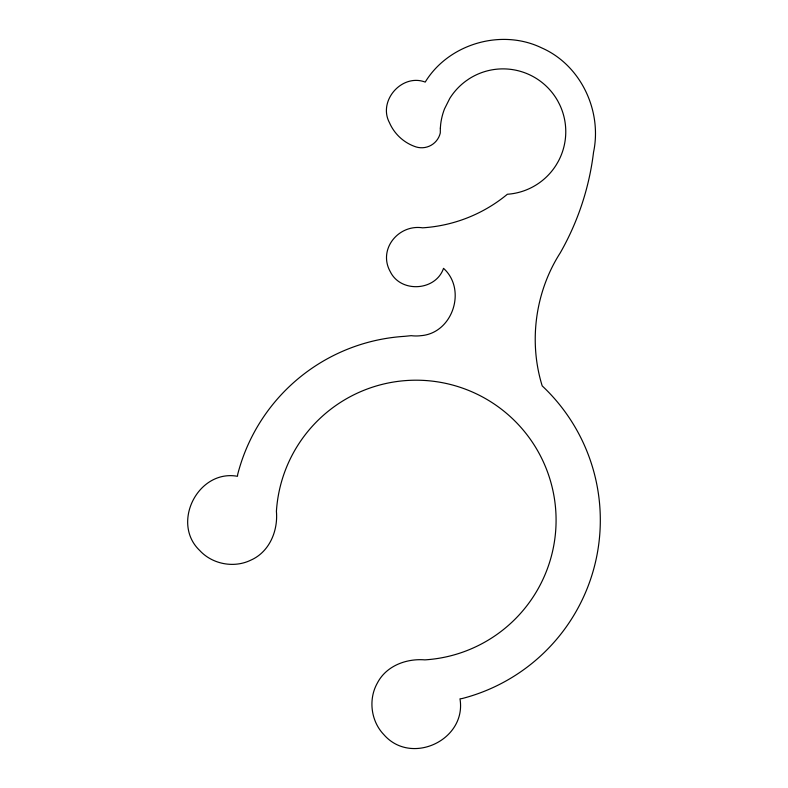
<?xml version="1.0" encoding="UTF-8"?>
<svg xmlns="http://www.w3.org/2000/svg" width="788" height="788" viewBox="0 0 788 788"><rect width="100%" height="100%" fill="white"/><g stroke="black" fill="none" stroke-linecap="round" stroke-linejoin="round"><path stroke-width="1.18" d="M440.344 128.109L440.285 132.985A19.129 19.129 0 0 1 416.113 146.952A43.872 43.872 0 0 1 389.449 122.662C377.718 100.785 402.038 73.195 425.215 82.09C448.53 43.783 501.424 28.299 541.74 47.92C580.923 65.118 602.288 110.95 593.531 152.301A267.703 267.703 0 0 1 560.219 252.918C535.249 291.865 528.502 341.716 542.203 385.903A184.195 184.195 0 0 1 461.926 698.592L459.985 698.828C466.841 739.932 411.178 766.123 383.874 734.652C370.892 721.197 368.134 699.33 377.353 683.068C386.238 665.811 406.372 658.364 424.899 659.871A139.978 139.978 0 0 0 556.052 517.243A139.978 139.978 0 0 0 419.049 380.23A139.978 139.978 0 0 0 276.411 511.382C278.154 530.856 269.437 552.014 250.742 560.189C233.938 568.375 212.287 564.247 199.679 550.448C170.799 522.907 198.202 469.126 237.454 476.297L237.7 474.366A184.195 184.195 0 0 1 404.549 336.338L411.198 335.668A39.242 39.242 0 0 0 421.028 335.668C452.755 333.176 467.028 289.521 443.526 268.344C435.803 291.048 400.777 293.264 390.287 271.683C377.738 249.392 398.423 224.117 422.595 227.821A147.514 147.514 0 0 0 507.354 194.262A62.764 62.764 0 0 0 556.22 164.928L558.209 161.52A62.764 62.764 0 0 0 559.618 104.548L557.805 101.051A62.764 62.764 0 0 0 469.027 78.869L465.787 81.115A62.764 62.764 0 0 0 449.8 98.362L444.501 108.921A62.764 62.764 0 0 0 440.689 124.189L440.344 128.109"/></g></svg>
